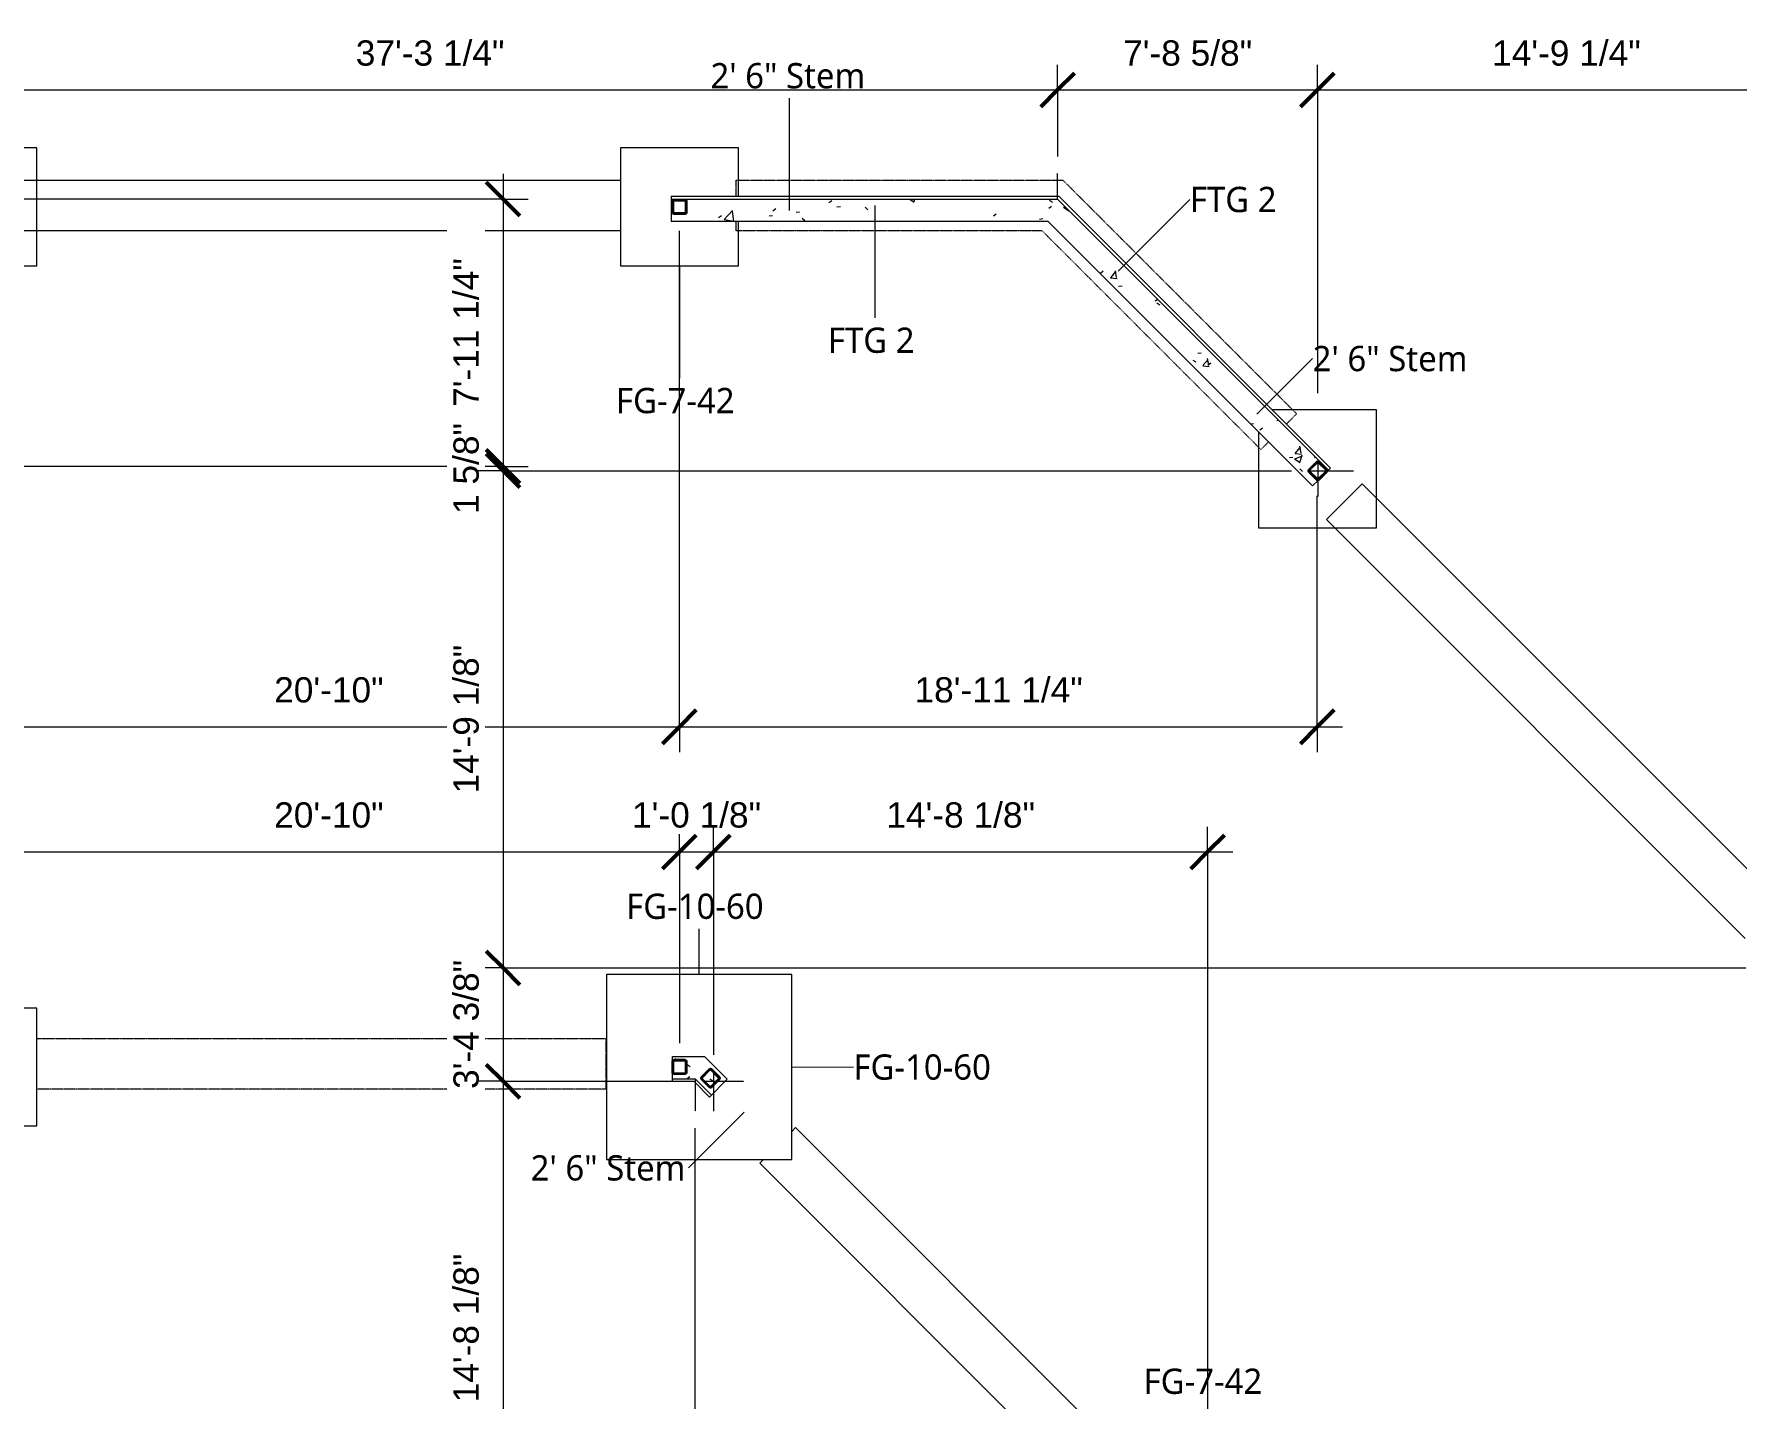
# Model space of a CAD drawing. Header units: inches. Extents: x -11546 to -8152, y -1759 to 1223.
# Drawn here: x -10606 to -9999, y -954 to -468 of the extents above; entities that cross this region are included whole.
import ezdxf

# ---------------------------------------------------------------- set-up
doc = ezdxf.new("R2010")
doc.units = ezdxf.units.IN
doc.header["$MEASUREMENT"] = 0
doc.linetypes.add('_Callout Lines', pattern=[0.3125, 0.1875, -0.0625, 0, -0.0625])
doc.linetypes.add('_Demolished', pattern=[0.1875, 0.125, -0.0625])
for name, color, linetype, lineweight in [('A-ANNO-DIMS', 211, 'Continuous', 9), ('A-ANNO-DIMS-96', 211, 'Continuous', 9), ('A-ANNO-IDEN', 131, 'Continuous', 9), ('A-DETL', 90, 'Continuous', 9), ('A-WALL', 113, 'Continuous', 13), ('S-COLS', 52, 'Continuous', 9), ('S-FNDN', 32, 'Continuous', 13)]:
    doc.layers.add(name, color=color, linetype=linetype, lineweight=lineweight)
doc.styles.add('Arial', font='arial.ttf', dxfattribs={"height": 9})
doc.styles.add('Trebuchet MS', font='trebuc.ttf', dxfattribs={"height": 9})
doc.dimstyles.new('Linear_-_3_32__Arial', dxfattribs={"dimscale": 12, "dimtxt": 9.182335, "dimasz": 1, "dimexe": 0.75, "dimexo": 0.5, "dimgap": 0.5, "dimtad": 1, "dimdec": 3, "dimrnd": 0.125, "dimzin": 3, "dimdsep": 46, "dimlunit": 4, "dimtxsty": 'Arial', "dimblk1": 'OBLIQUE', "dimblk2": 'OBLIQUE', "dimsah": 1, "dimcen": 0.09, "dimdle": 0.75, "dimazin": 0, "dimtfac": 1, "dimtdec": 4, "dimtix": 1, "dimtmove": 0, "dimatfit": 3, "dimfxl": 1, "dimtvp": 1, "dimtfill": 1, "dimfrac": 2, "dimtolj": 1, "dimtzin": 0, "dimarcsym": 2})
pattern_1 = [(50, (0, 0), (27.5427, -2.40992), [2.88, -31.68]), (355, (0, 0), (-5.327844, 28.884266), [2.304, -25.344]), (100.451, (2.295, -0.2), (22.215316, 26.47393), [2.448, -26.924]), (46.184, (0, 7.68), (40.98187, -6.35642), [4.32, -47.52]), (96.636, (3.415, 7.15), (35.89075, 37.40619), [3.671, -40.386]), (351.184, (0, 7.68), (35.89097, 37.40622), [3.456, -38.016]), (21, (3.84, 5.76), (22.921036, -15.46073), [2.88, -31.68]), (326, (3.84, 5.76), (9.34353, 27.84574), [2.304, -25.344]), (71.451, (5.75, 4.472), (32.26477, 12.38442), [2.448, -26.924]), (37.5, (0, 0), (0.466855, 12.782707), [1.267, -23.77, 1.267, -24.461, -25.44]), (37.5, (0, 0), (0.466855, 12.782707), [-50.765, 1.267, -24.173]), (7.5, (0, 0), (10.10159, 15.14509), [1.267, -13.402, 1.267, -23.194, -9.696]), (7.5, (0, 0), (10.10159, 15.14509), [-39.13, 1.267, -8.429]), (327.5, (-8.563, 0), (20.499161, -0.86578), [1.267, -8.333, 1.267, -28.685, -39.744]), (327.5, (-8.563, 0), (20.499161, -0.86578), [-39.552, 1.267, -38.477]), (317.5, (-12.403, 0), (22.39478, 3.844288), [1.267, -11.213, 1.267, -18.624, -28.224]), (317.5, (-12.403, 0), (22.39478, 3.844288), [-32.371, 1.267, -26.957])]

# ---------------------------------------------------------------- blocks, each defined once
blk = doc.blocks.new('HSS-Hollow Structural Section-Column - HSS5X5X1_4-V4-2 Main FND')
at = {"layer": 'S-COLS'}
h = blk.add_hatch(dxfattribs=at)
h.set_pattern_fill('FP_11', color=256, style=0, pattern_type=2)
h.set_pattern_definition([(45, (10375.705, 529.639), (-9.503515, 9.503515), []), (45, (10375.705, 544.039), (-9.503515, 9.503515), [])])
h.paths.add_polyline_path([(2.03, -2.5), (2.36, -2.36), (2.5, -2.03), (2.5, 2.03), (2.36, 2.36), (2.03, 2.5), (-2.03, 2.5), (-2.36, 2.36), (-2.5, 2.03), (-2.5, -2.03), (-2.36, -2.36), (-2.03, -2.5)])
h.paths.add_polyline_path([(-2.03, -2.27), (-2.2, -2.2), (-2.27, -2.03), (-2.27, 2.03), (-2.2, 2.2), (-2.03, 2.27), (2.03, 2.27), (2.2, 2.2), (2.27, 2.03), (2.27, -2.03), (2.2, -2.2), (2.03, -2.27)])
at = {"layer": 'S-COLS', "lineweight": 30}
for p, q in [((-2.5, 2.03), (-2.5, -2.03)), ((-2.27, -2.03), (-2.27, 2.03)), ((2.03, 2.5), (-2.03, 2.5)), ((-2.03, 2.27), (2.03, 2.27)), ((2.27, 2.03), (2.27, -2.03)), ((2.5, -2.03), (2.5, 2.03)), ((2.03, -2.27), (-2.03, -2.27)), ((-2.03, -2.5), (2.03, -2.5))]:
    blk.add_line(p, q, dxfattribs=at)
for centre, radius, start, end in [((-2.03, 2.03), 0.466, 90, 180), ((-2.03, 2.03), 0.233, 90, 180), ((2.03, 2.03), 0.466, 360, 90), ((2.03, 2.03), 0.233, 0, 90), ((-2.03, -2.03), 0.466, 180, 270), ((-2.03, -2.03), 0.233, 180, 270), ((2.03, -2.03), 0.233, 270, 360), ((2.03, -2.03), 0.466, 270, 360)]:
    blk.add_arc(centre, radius, start, end, dxfattribs=at)
blk = doc.blocks.new('HSS-Hollow Structural Section-Column - HSS5X5X1_4-V5-2 Main FND')
at = {"layer": 'S-COLS'}
h = blk.add_hatch(dxfattribs=at)
h.set_pattern_fill('FP_12', color=256, style=0, pattern_type=2)
h.set_pattern_definition([(45, (10375.705, 836.139), (-9.503515, 9.503515), []), (45, (10375.705, 850.539), (-9.503515, 9.503515), [])])
h.paths.add_polyline_path([(2.03, -2.5), (2.36, -2.36), (2.5, -2.03), (2.5, 2.03), (2.36, 2.36), (2.03, 2.5), (-2.03, 2.5), (-2.36, 2.36), (-2.5, 2.03), (-2.5, -2.03), (-2.36, -2.36), (-2.03, -2.5), (-0.62, -2.5)])
h.paths.add_polyline_path([(-2.03, -2.27), (-2.2, -2.2), (-2.27, -2.03), (-2.27, 2.03), (-2.2, 2.2), (-2.03, 2.27), (2.03, 2.27), (2.2, 2.2), (2.27, 2.03), (2.27, -2.03), (2.2, -2.2), (2.03, -2.27), (-0.62, -2.27)])
at = {"layer": 'S-COLS', "lineweight": 30}
for p, q in [((-2.5, 2.03), (-2.5, -2.03)), ((-2.27, -2.03), (-2.27, 2.03)), ((2.03, 2.5), (-2.03, 2.5)), ((-2.03, 2.27), (2.03, 2.27)), ((2.27, 2.03), (2.27, -2.03)), ((2.5, -2.03), (2.5, 2.03)), ((2.03, -2.27), (-2.03, -2.27)), ((-2.03, -2.5), (2.03, -2.5))]:
    blk.add_line(p, q, dxfattribs=at)
for centre, radius, start, end in [((-2.03, 2.03), 0.466, 90, 180), ((-2.03, 2.03), 0.233, 90, 180), ((2.03, 2.03), 0.466, 360, 90), ((2.03, 2.03), 0.233, 0, 90), ((-2.03, -2.03), 0.466, 180, 270), ((-2.03, -2.03), 0.233, 180, 270), ((2.03, -2.03), 0.233, 270, 360), ((2.03, -2.03), 0.466, 270, 360)]:
    blk.add_arc(centre, radius, start, end, dxfattribs=at)
blk = doc.blocks.new('HSS-Hollow Structural Section-Column - HSS5X5X1_4-V7-2 Main FND')
at = {"layer": 'S-COLS'}
h = blk.add_hatch(dxfattribs=at)
h.set_pattern_fill('FP_14', color=256, style=0, pattern_type=2)
h.set_pattern_definition([(180, (-7616.899, 6734.861), (-2e-15, -13.44), []), (180, (-7627.081, 6724.679), (-2e-15, -13.44), [])])
h.paths.add_polyline_path([(2.36, 2.36), (2.03, 2.5), (-2.03, 2.5), (-2.36, 2.36), (-2.5, 2.03), (-2.5, -2.03), (-2.36, -2.36), (-2.03, -2.5), (2.03, -2.5), (2.36, -2.36), (2.5, -2.03), (2.5, 2.03)])
h.paths.add_polyline_path([(2.2, 2.2), (2.27, 2.03), (2.27, -2.03), (2.2, -2.2), (2.03, -2.27), (-2.03, -2.27), (-2.2, -2.2), (-2.27, -2.03), (-2.27, 2.03), (-2.2, 2.2), (-2.03, 2.27), (2.03, 2.27)])
at = {"layer": 'S-COLS', "lineweight": 30}
for p, q in [((-2.5, 2.03), (-2.5, -2.03)), ((-2.27, -2.03), (-2.27, 2.03)), ((2.03, 2.5), (-2.03, 2.5)), ((-2.03, 2.27), (2.03, 2.27)), ((2.27, 2.03), (2.27, -2.03)), ((2.5, -2.03), (2.5, 2.03)), ((2.03, -2.27), (-2.03, -2.27)), ((-2.03, -2.5), (2.03, -2.5))]:
    blk.add_line(p, q, dxfattribs=at)
for centre, radius, start, end in [((-2.03, 2.03), 0.466, 90, 180), ((-2.03, 2.03), 0.233, 90, 180), ((2.03, 2.03), 0.466, 360, 90), ((2.03, 2.03), 0.233, 0, 90), ((-2.03, -2.03), 0.466, 180, 270), ((-2.03, -2.03), 0.233, 180, 270), ((2.03, -2.03), 0.233, 270, 360), ((2.03, -2.03), 0.466, 270, 360)]:
    blk.add_arc(centre, radius, start, end, dxfattribs=at)
blk = doc.blocks.new('HSS-Hollow Structural Section-Column - HSS5X5X1_4-7663540-2 Main FND')
at = {"layer": 'S-COLS'}
h = blk.add_hatch(dxfattribs=at)
h.set_pattern_fill('FP_16', color=256, style=0, pattern_type=2)
h.set_pattern_definition([(180, (-7922.992, 6734.861), (-2e-15, -13.44), []), (180, (-7933.175, 6724.679), (-2e-15, -13.44), [])])
h.paths.add_polyline_path([(2.36, 2.36), (2.03, 2.5), (-2.03, 2.5), (-2.36, 2.36), (-2.5, 2.03), (-2.5, -2.03), (-2.36, -2.36), (-2.03, -2.5), (2.03, -2.5), (2.36, -2.36), (2.5, -2.03), (2.5, 2.03)])
h.paths.add_polyline_path([(2.2, 2.2), (2.27, 2.03), (2.27, -2.03), (2.2, -2.2), (2.03, -2.27), (-2.03, -2.27), (-2.2, -2.2), (-2.27, -2.03), (-2.27, 2.03), (-2.2, 2.2), (-2.03, 2.27), (2.03, 2.27)])
at = {"layer": 'S-COLS', "lineweight": 30}
for p, q in [((-2.5, 2.03), (-2.5, -2.03)), ((-2.27, -2.03), (-2.27, 2.03)), ((2.03, 2.5), (-2.03, 2.5)), ((-2.03, 2.27), (2.03, 2.27)), ((2.27, 2.03), (2.27, -2.03)), ((2.5, -2.03), (2.5, 2.03)), ((2.03, -2.27), (-2.03, -2.27)), ((-2.03, -2.5), (2.03, -2.5))]:
    blk.add_line(p, q, dxfattribs=at)
for centre, radius, start, end in [((-2.03, 2.03), 0.466, 90, 180), ((-2.03, 2.03), 0.233, 90, 180), ((2.03, 2.03), 0.466, 360, 90), ((2.03, 2.03), 0.233, 0, 90), ((-2.03, -2.03), 0.466, 180, 270), ((-2.03, -2.03), 0.233, 180, 270), ((2.03, -2.03), 0.233, 270, 360), ((2.03, -2.03), 0.466, 270, 360)]:
    blk.add_arc(centre, radius, start, end, dxfattribs=at)
blk = doc.blocks.new('Spread FTG - 42-V13-2 Main FND')
at = {"layer": 'S-FNDN'}
for p, q in [((-21, 21), (-21, 4)), ((21, 21), (-21, 21)), ((21, -21), (21, 21)), ((-21, -5), (-21, -21)), ((-21, -21), (21, -21))]:
    blk.add_line(p, q, dxfattribs=at)
blk = doc.blocks.new('Spread FTG - 60-7568217-2 Main FND')
at = {"layer": 'S-FNDN'}
for p, q in [((-33, 33), (-33, -33)), ((33, 33), (-33, 33)), ((33, -33), (33, 33)), ((-33, -33), (33, -33))]:
    blk.add_line(p, q, dxfattribs=at)
blk = doc.blocks.new('Spread FTG - 42-V19-2 Main FND')
at = {"layer": 'S-FNDN'}
for p, q in [((-21, 21), (-21, 3.75)), ((21, 21), (-21, 21)), ((21, -21), (21, 21)), ((-21, -5.25), (-21, -21)), ((-21, -21), (21, -21))]:
    blk.add_line(p, q, dxfattribs=at)
blk = doc.blocks.new('Spread FTG - 42-V20-2 Main FND')
at = {"layer": 'S-FNDN'}
for p, q in [((-21, 21), (-21, -21)), ((21, 21), (-21, 21)), ((21, 3.75), (21, 21)), ((21, -21), (21, -5.25)), ((-21, -21), (21, -21))]:
    blk.add_line(p, q, dxfattribs=at)
blk = doc.blocks.new('Spread FTG - 42-V21-2 Main FND')
at = {"layer": 'S-FNDN'}
for p, q in [((21, 21), (-16.1, 21)), ((21, -21), (21, 21)), ((-21, 13.17), (-21, -21)), ((-21, -21), (21, -21))]:
    blk.add_line(p, q, dxfattribs=at)
blk = doc.blocks.new('DIMBLOCK3-2 Main FND')
at = {"layer": 'A-ANNO-DIMS-96'}
for p, q in [((-10688.27, -488), (-10688.27, -479)), ((-10240.97, -488), (-10240.97, -479)), ((-10688.27, -488), (-10240.97, -488)), ((-10688.27, -488), (-10688.27, -519.89)), ((-10240.97, -488), (-10240.97, -511.64))]:
    blk.add_line(p, q, dxfattribs=at)
at = {"layer": 'A-ANNO-DIMS-96', "lineweight": 50}
for p, q in [((-10688.27, -488), (-10682.27, -482)), ((-10240.97, -488), (-10234.97, -482)), ((-10688.27, -488), (-10694.27, -494)), ((-10240.97, -488), (-10246.97, -494))]:
    blk.add_line(p, q, dxfattribs=at)
at = {"layer": 'A-ANNO-DIMS-96', "color": 0, "insert": (-10491.04, -470.32), "char_height": 9, "width": 63.4005, "attachment_point": 1, "line_spacing_factor": 0.941778, "style": 'Arial', "bg_fill": 3, "box_fill_scale": 1.25, "bg_fill_color": 9, "bg_fill_true_color": 13158600, "bg_fill_transparency": 0}
blk.add_mtext('37\'-3 1/4"', dxfattribs=at)
blk = doc.blocks.new('_Oblique')
at = {"color": 0, "linetype": 'ByBlock', "lineweight": -2}
blk.add_line((-0.5, -0.5), (0.5, 0.5), dxfattribs=at)
blk = doc.blocks.new('DIMBLOCK4-2 Main FND')
at = {"layer": 'A-ANNO-DIMS-96'}
for p, q in [((-10240.97, -488), (-10240.97, -479)), ((-10148.37, -488), (-10148.37, -479)), ((-10240.97, -488), (-10148.37, -488)), ((-10240.97, -488), (-10240.97, -511.64)), ((-10148.37, -488), (-10148.37, -595.98))]:
    blk.add_line(p, q, dxfattribs=at)
at = {"layer": 'A-ANNO-DIMS-96', "lineweight": 50}
for p, q in [((-10240.97, -488), (-10234.97, -482)), ((-10148.37, -488), (-10142.37, -482)), ((-10240.97, -488), (-10246.97, -494)), ((-10148.37, -488), (-10154.37, -494))]:
    blk.add_line(p, q, dxfattribs=at)
at = {"layer": 'A-ANNO-DIMS-96', "color": 0, "insert": (-10217.62, -470.32), "char_height": 9, "width": 55.094, "attachment_point": 1, "line_spacing_factor": 0.941778, "style": 'Arial', "bg_fill": 3, "box_fill_scale": 1.25, "bg_fill_color": 9, "bg_fill_true_color": 13158600, "bg_fill_transparency": 0}
blk.add_mtext('7\'-8 5/8"', dxfattribs=at)
blk = doc.blocks.new('DIMBLOCK5-2 Main FND')
at = {"layer": 'A-ANNO-DIMS-96'}
for p, q in [((-10148.37, -488), (-10148.37, -479)), ((-9971.1, -488), (-9971.1, -479)), ((-10148.37, -488), (-9971.1, -488)), ((-10148.37, -488), (-10148.37, -595.98)), ((-9971.1, -488), (-9971.1, -786.22))]:
    blk.add_line(p, q, dxfattribs=at)
at = {"layer": 'A-ANNO-DIMS-96', "lineweight": 50}
for p, q in [((-10148.37, -488), (-10142.37, -482)), ((-9971.1, -488), (-9965.1, -482)), ((-10148.37, -488), (-10154.37, -494)), ((-9971.1, -488), (-9977.1, -494))]:
    blk.add_line(p, q, dxfattribs=at)
at = {"layer": 'A-ANNO-DIMS-96', "color": 0, "insert": (-10086.15, -470.32), "char_height": 9, "width": 63.4005, "attachment_point": 1, "line_spacing_factor": 0.941778, "style": 'Arial', "bg_fill": 3, "box_fill_scale": 1.25, "bg_fill_color": 9, "bg_fill_true_color": 13158600, "bg_fill_transparency": 0}
blk.add_mtext('14\'-9 1/4"', dxfattribs=at)
blk = doc.blocks.new('DIMBLOCK15-2 Main FND')
at = {"layer": 'A-ANNO-DIMS-96'}
for p, q in [((-10370.1, -1555.97), (-10370.1, -857.93)), ((-10682.77, -1555.97), (-10682.77, -927.89)), ((-10682.77, -1555.97), (-10370.1, -1555.97)), ((-10682.77, -1555.97), (-10682.77, -1564.97)), ((-10370.1, -1555.97), (-10370.1, -1564.97))]:
    blk.add_line(p, q, dxfattribs=at)
at = {"layer": 'A-ANNO-DIMS-96', "lineweight": 50}
for p, q in [((-10682.77, -1555.97), (-10676.77, -1549.97)), ((-10370.1, -1555.97), (-10364.1, -1549.97)), ((-10682.77, -1555.97), (-10688.77, -1561.97)), ((-10370.1, -1555.97), (-10376.1, -1561.97))]:
    blk.add_line(p, q, dxfattribs=at)
at = {"layer": 'A-ANNO-DIMS-96', "color": 0, "insert": (-10552.85, -1538.28), "char_height": 9, "width": 63.4005, "attachment_point": 1, "line_spacing_factor": 0.941778, "style": 'Arial', "bg_fill": 3, "box_fill_scale": 1.25, "bg_fill_color": 9, "bg_fill_true_color": 13158600, "bg_fill_transparency": 0}
blk.add_mtext('26\'-0 5/8"', dxfattribs=at)
blk = doc.blocks.new('DIMBLOCK16-2 Main FND')
at = {"layer": 'A-ANNO-DIMS-96'}
for p, q in [((-10370.1, -1555.97), (-10370.1, -857.93)), ((-10279.36, -1555.97), (-10279.36, -1253.38)), ((-10370.1, -1555.97), (-10279.36, -1555.97)), ((-10370.1, -1555.97), (-10370.1, -1564.97)), ((-10279.36, -1555.97), (-10279.36, -1564.97))]:
    blk.add_line(p, q, dxfattribs=at)
at = {"layer": 'A-ANNO-DIMS-96', "lineweight": 50}
for p, q in [((-10370.1, -1555.97), (-10364.1, -1549.97)), ((-10279.36, -1555.97), (-10273.36, -1549.97)), ((-10370.1, -1555.97), (-10376.1, -1561.97)), ((-10279.36, -1555.97), (-10285.36, -1561.97))]:
    blk.add_line(p, q, dxfattribs=at)
at = {"layer": 'A-ANNO-DIMS-96', "color": 0, "insert": (-10347.69, -1538.28), "char_height": 9, "width": 55.094, "attachment_point": 1, "line_spacing_factor": 0.941778, "style": 'Arial', "bg_fill": 3, "box_fill_scale": 1.25, "bg_fill_color": 9, "bg_fill_true_color": 13158600, "bg_fill_transparency": 0}
blk.add_mtext('7\'-6 3/4"', dxfattribs=at)
blk = doc.blocks.new('DIMBLOCK28-2 Main FND')
at = {"layer": 'A-ANNO-DIMS-96'}
for p, q in [((-10625.7, -759.52), (-10625.7, -750.52)), ((-10375.7, -759.52), (-10375.7, -750.52)), ((-10625.7, -759.52), (-10375.7, -759.52)), ((-10625.7, -759.52), (-10625.7, -827.64)), ((-10375.7, -759.52), (-10375.7, -827.64))]:
    blk.add_line(p, q, dxfattribs=at)
at = {"layer": 'A-ANNO-DIMS-96', "lineweight": 50}
for p, q in [((-10625.7, -759.52), (-10619.7, -753.52)), ((-10375.7, -759.52), (-10369.7, -753.52)), ((-10625.7, -759.52), (-10631.7, -765.52)), ((-10375.7, -759.52), (-10381.7, -765.52))]:
    blk.add_line(p, q, dxfattribs=at)
at = {"layer": 'A-ANNO-DIMS-96', "color": 0, "insert": (-10520.13, -741.83), "char_height": 9, "width": 46.618, "attachment_point": 1, "line_spacing_factor": 0.941778, "style": 'Arial', "bg_fill": 3, "box_fill_scale": 1.25, "bg_fill_color": 9, "bg_fill_true_color": 13158600, "bg_fill_transparency": 0}
blk.add_mtext('20\'-10"', dxfattribs=at)
blk = doc.blocks.new('DIMBLOCK29-2 Main FND')
at = {"layer": 'A-ANNO-DIMS-96'}
for p, q in [((-10375.7, -759.52), (-10375.7, -750.52)), ((-10363.61, -759.52), (-10363.61, -750.52)), ((-10375.7, -759.52), (-10363.61, -759.52)), ((-10375.7, -759.52), (-10375.7, -827.64)), ((-10363.61, -759.52), (-10363.61, -831.8))]:
    blk.add_line(p, q, dxfattribs=at)
at = {"layer": 'A-ANNO-DIMS-96', "lineweight": 50}
for p, q in [((-10375.7, -759.52), (-10369.7, -753.52)), ((-10363.61, -759.52), (-10357.61, -753.52)), ((-10375.7, -759.52), (-10381.7, -765.52)), ((-10363.61, -759.52), (-10369.61, -765.52))]:
    blk.add_line(p, q, dxfattribs=at)
at = {"layer": 'A-ANNO-DIMS-96', "color": 0, "insert": (-10392.61, -741.83), "char_height": 9, "width": 55.094, "attachment_point": 1, "line_spacing_factor": 0.941778, "style": 'Arial', "bg_fill": 3, "box_fill_scale": 1.25, "bg_fill_color": 9, "bg_fill_true_color": 13158600, "bg_fill_transparency": 0}
blk.add_mtext('1\'-0 1/8"', dxfattribs=at)
blk = doc.blocks.new('DIMBLOCK30-2 Main FND')
at = {"layer": 'A-ANNO-DIMS-96'}
for p, q in [((-10363.61, -759.52), (-10363.61, -750.52)), ((-10187.54, -759.52), (-10187.54, -750.52)), ((-10363.61, -759.52), (-10178.54, -759.52)), ((-10363.61, -759.52), (-10363.61, -831.8)), ((-10187.54, -759.52), (-10187.54, -1007.87))]:
    blk.add_line(p, q, dxfattribs=at)
at = {"layer": 'A-ANNO-DIMS-96', "lineweight": 50}
for p, q in [((-10363.61, -759.52), (-10357.61, -753.52)), ((-10187.54, -759.52), (-10181.54, -753.52)), ((-10363.61, -759.52), (-10369.61, -765.52)), ((-10187.54, -759.52), (-10193.54, -765.52))]:
    blk.add_line(p, q, dxfattribs=at)
at = {"layer": 'A-ANNO-DIMS-96', "color": 0, "insert": (-10301.99, -741.83), "char_height": 9, "width": 63.4005, "attachment_point": 1, "line_spacing_factor": 0.941778, "style": 'Arial', "bg_fill": 3, "box_fill_scale": 1.25, "bg_fill_color": 9, "bg_fill_true_color": 13158600, "bg_fill_transparency": 0}
blk.add_mtext('14\'-8 1/8"', dxfattribs=at)
blk = doc.blocks.new('DIMBLOCK32-2 Main FND')
at = {"layer": 'A-ANNO-DIMS-96'}
for p, q in [((-10625.7, -714.93), (-10625.7, -538.14)), ((-10375.7, -714.93), (-10375.7, -538.14)), ((-10625.7, -714.93), (-10375.7, -714.93)), ((-10625.7, -714.93), (-10625.7, -723.93)), ((-10375.7, -714.93), (-10375.7, -723.93))]:
    blk.add_line(p, q, dxfattribs=at)
at = {"layer": 'A-ANNO-DIMS-96', "lineweight": 50}
for p, q in [((-10625.7, -714.93), (-10619.7, -708.93)), ((-10375.7, -714.93), (-10369.7, -708.93)), ((-10625.7, -714.93), (-10631.7, -720.93)), ((-10375.7, -714.93), (-10381.7, -720.93))]:
    blk.add_line(p, q, dxfattribs=at)
at = {"layer": 'A-ANNO-DIMS-96', "color": 0, "insert": (-10520.13, -697.25), "char_height": 9, "width": 46.618, "attachment_point": 1, "line_spacing_factor": 0.941778, "style": 'Arial', "bg_fill": 3, "box_fill_scale": 1.25, "bg_fill_color": 9, "bg_fill_true_color": 13158600, "bg_fill_transparency": 0}
blk.add_mtext('20\'-10"', dxfattribs=at)
blk = doc.blocks.new('DIMBLOCK33-2 Main FND')
at = {"layer": 'A-ANNO-DIMS-96'}
for p, q in [((-10375.7, -714.93), (-10375.7, -538.14)), ((-10148.46, -714.93), (-10148.46, -632.57)), ((-10375.7, -714.93), (-10139.46, -714.93)), ((-10375.7, -714.93), (-10375.7, -723.93)), ((-10148.46, -714.93), (-10148.46, -723.93))]:
    blk.add_line(p, q, dxfattribs=at)
at = {"layer": 'A-ANNO-DIMS-96', "lineweight": 50}
for p, q in [((-10375.7, -714.93), (-10369.7, -708.93)), ((-10148.46, -714.93), (-10142.46, -708.93)), ((-10375.7, -714.93), (-10381.7, -720.93)), ((-10148.46, -714.93), (-10154.46, -720.93))]:
    blk.add_line(p, q, dxfattribs=at)
at = {"layer": 'A-ANNO-DIMS-96', "color": 0, "insert": (-10291.96, -697.25), "char_height": 9, "width": 71.707, "attachment_point": 1, "line_spacing_factor": 0.941778, "style": 'Arial', "bg_fill": 3, "box_fill_scale": 1.25, "bg_fill_color": 9, "bg_fill_true_color": 13158600, "bg_fill_transparency": 0}
blk.add_mtext('18\'-11 1/4"', dxfattribs=at)
blk = doc.blocks.new('DIMBLOCK34-2 Main FND')
at = {"layer": 'A-ANNO-DIMS-96', "lineweight": 50}
for p, q in [((-10438.56, -526.89), (-10444.56, -520.89)), ((-10438.56, -526.89), (-10432.56, -532.89)), ((-10438.56, -622.11), (-10444.56, -616.11)), ((-10438.56, -622.11), (-10432.56, -628.11))]:
    blk.add_line(p, q, dxfattribs=at)
at = {"layer": 'A-ANNO-DIMS-96'}
for p, q in [((-10438.56, -517.89), (-10438.56, -622.11)), ((-10438.56, -526.89), (-10616.52, -526.89)), ((-10438.56, -526.89), (-10429.56, -526.89)), ((-10438.56, -622.11), (-10682.27, -622.11)), ((-10438.56, -622.11), (-10429.56, -622.11))]:
    blk.add_line(p, q, dxfattribs=at)
at = {"layer": 'A-ANNO-DIMS-96', "color": 0, "insert": (-10456.24, -600.92), "char_height": 9, "width": 63.4005, "attachment_point": 1, "rotation": 90, "line_spacing_factor": 0.941778, "style": 'Arial', "bg_fill": 3, "box_fill_scale": 1.25, "bg_fill_color": 9, "bg_fill_true_color": 13158600, "bg_fill_transparency": 0}
blk.add_mtext('7\'-11 1/4"', dxfattribs=at)
blk = doc.blocks.new('DIMBLOCK35-2 Main FND')
at = {"layer": 'A-ANNO-DIMS-96', "lineweight": 50}
for p, q in [((-10438.56, -622.11), (-10444.56, -616.11)), ((-10438.56, -623.7), (-10444.56, -617.7)), ((-10438.56, -622.11), (-10432.56, -628.11)), ((-10438.56, -623.7), (-10432.56, -629.7))]:
    blk.add_line(p, q, dxfattribs=at)
at = {"layer": 'A-ANNO-DIMS-96'}
for p, q in [((-10438.56, -622.11), (-10682.27, -622.11)), ((-10438.56, -623.7), (-10447.56, -623.7)), ((-10438.56, -622.11), (-10438.56, -623.7)), ((-10438.56, -622.11), (-10429.56, -622.11)), ((-10438.56, -623.7), (-10157.62, -623.7))]:
    blk.add_line(p, q, dxfattribs=at)
at = {"layer": 'A-ANNO-DIMS-96', "color": 0, "insert": (-10456.24, -639.08), "char_height": 9, "width": 38.8201, "attachment_point": 1, "rotation": 90, "line_spacing_factor": 0.941778, "style": 'Arial', "bg_fill": 3, "box_fill_scale": 1.25, "bg_fill_color": 9, "bg_fill_true_color": 13158600, "bg_fill_transparency": 0}
blk.add_mtext('1 5/8"', dxfattribs=at)
blk = doc.blocks.new('DIMBLOCK36-2 Main FND')
at = {"layer": 'A-ANNO-DIMS-96', "lineweight": 50}
for p, q in [((-10438.56, -623.7), (-10444.56, -617.7)), ((-10438.56, -623.7), (-10432.56, -629.7)), ((-10438.56, -800.83), (-10444.56, -794.83)), ((-10438.56, -800.83), (-10432.56, -806.83))]:
    blk.add_line(p, q, dxfattribs=at)
at = {"layer": 'A-ANNO-DIMS-96'}
for p, q in [((-10438.56, -623.7), (-10447.56, -623.7)), ((-10438.56, -623.7), (-10438.56, -800.83)), ((-10438.56, -623.7), (-10157.62, -623.7)), ((-10438.56, -800.83), (-10447.56, -800.83)), ((-10438.56, -800.83), (-9995.7, -800.83))]:
    blk.add_line(p, q, dxfattribs=at)
at = {"layer": 'A-ANNO-DIMS-96', "color": 0, "insert": (-10456.24, -738.68), "char_height": 9, "width": 63.4005, "attachment_point": 1, "rotation": 90, "line_spacing_factor": 0.941778, "style": 'Arial', "bg_fill": 3, "box_fill_scale": 1.25, "bg_fill_color": 9, "bg_fill_true_color": 13158600, "bg_fill_transparency": 0}
blk.add_mtext('14\'-9 1/8"', dxfattribs=at)
blk = doc.blocks.new('DIMBLOCK37-2 Main FND')
at = {"layer": 'A-ANNO-DIMS-96', "lineweight": 50}
for p, q in [((-10438.56, -800.83), (-10444.56, -794.83)), ((-10438.56, -800.83), (-10432.56, -806.83)), ((-10438.56, -841.2), (-10444.56, -835.2)), ((-10438.56, -841.2), (-10432.56, -847.2))]:
    blk.add_line(p, q, dxfattribs=at)
at = {"layer": 'A-ANNO-DIMS-96'}
for p, q in [((-10438.56, -800.83), (-10447.56, -800.83)), ((-10438.56, -800.83), (-10438.56, -841.2)), ((-10438.56, -800.83), (-9995.7, -800.83)), ((-10438.56, -841.2), (-10447.56, -841.2)), ((-10438.56, -841.2), (-10373, -841.2))]:
    blk.add_line(p, q, dxfattribs=at)
at = {"layer": 'A-ANNO-DIMS-96', "color": 0, "insert": (-10456.24, -843.97), "char_height": 9, "width": 55.094, "attachment_point": 1, "rotation": 90, "line_spacing_factor": 0.941778, "style": 'Arial', "bg_fill": 3, "box_fill_scale": 1.25, "bg_fill_color": 9, "bg_fill_true_color": 13158600, "bg_fill_transparency": 0}
blk.add_mtext('3\'-4 3/8"', dxfattribs=at)
blk = doc.blocks.new('DIMBLOCK38-2 Main FND')
at = {"layer": 'A-ANNO-DIMS-96', "lineweight": 50}
for p, q in [((-10438.56, -841.2), (-10444.56, -835.2)), ((-10438.56, -841.2), (-10432.56, -847.2)), ((-10438.56, -1017.27), (-10444.56, -1011.27)), ((-10438.56, -1017.27), (-10432.56, -1023.27))]:
    blk.add_line(p, q, dxfattribs=at)
at = {"layer": 'A-ANNO-DIMS-96'}
for p, q in [((-10438.56, -841.2), (-10447.56, -841.2)), ((-10438.56, -841.2), (-10438.56, -1017.27)), ((-10438.56, -841.2), (-10373, -841.2)), ((-10438.56, -1017.27), (-10447.56, -1017.27)), ((-10438.56, -1017.27), (-10206.14, -1017.27))]:
    blk.add_line(p, q, dxfattribs=at)
at = {"layer": 'A-ANNO-DIMS-96', "color": 0, "insert": (-10456.24, -955.65), "char_height": 9, "width": 63.4005, "attachment_point": 1, "rotation": 90, "line_spacing_factor": 0.941778, "style": 'Arial', "bg_fill": 3, "box_fill_scale": 1.25, "bg_fill_color": 9, "bg_fill_true_color": 13158600, "bg_fill_transparency": 0}
blk.add_mtext('14\'-8 1/8"', dxfattribs=at)

msp = doc.modelspace()

# ---------------------------------------------------------------- hatches: boundary and pattern name
at = {"layer": 'A-WALL'}
h = msp.add_hatch(dxfattribs=at)
h.set_pattern_fill('FP_8', color=256, style=0, pattern_type=2)
h.set_pattern_definition(pattern_1)
h.paths.add_polyline_path([(-10264.2571, -534.8892), (-10232.9667, -534.8892), (-10240.9667, -526.8892), (-10378.7047, -526.8892), (-10378.7047, -534.8892), (-10373.2047, -534.8892)])
h.paths.add_polyline_path([(-10377.7387, -532.1392), (-10378.0682, -532.0027), (-10378.2047, -531.6732), (-10378.2047, -527.6052), (-10378.0682, -527.2757), (-10377.7387, -527.1392), (-10373.6707, -527.1392), (-10373.3412, -527.2757), (-10373.2047, -527.6052), (-10373.2047, -531.6732), (-10373.3412, -532.0027), (-10373.6707, -532.1392)])
h.paths.add_polyline_path([(-10377.7387, -531.9062), (-10373.6707, -531.9062), (-10373.5059, -531.838), (-10373.4377, -531.6732), (-10373.4377, -527.6052), (-10373.5059, -527.4405), (-10373.6707, -527.3722), (-10377.7387, -527.3722), (-10377.9034, -527.4405), (-10377.9717, -527.6052), (-10377.9717, -531.6732), (-10377.9034, -531.838)])
h = msp.add_hatch(dxfattribs=at)
h.set_pattern_fill('FP_8', color=256, style=0, pattern_type=2)
h.set_pattern_definition(pattern_1)
h.paths.add_polyline_path([(-10150.0829, -629.0868), (-10147.8972, -626.9011), (-10148.2267, -627.0376), (-10148.5562, -626.9011), (-10151.4328, -624.0246), (-10151.5692, -623.6951), (-10151.4328, -623.3656), (-10148.5562, -620.4891), (-10148.2267, -620.3526), (-10147.8972, -620.4891), (-10145.0207, -623.3656), (-10144.8842, -623.6951), (-10145.0207, -624.0246), (-10144.426, -623.4299), (-10232.9667, -534.8892), (-10244.2805, -534.8892), (-10151.4328, -627.7369)])
h.paths.add_polyline_path([(-10148.2267, -626.8046), (-10148.062, -626.7364), (-10145.1855, -623.8599), (-10145.1172, -623.6951), (-10145.1855, -623.5303), (-10148.062, -620.6538), (-10148.2267, -620.5856), (-10148.3915, -620.6538), (-10151.268, -623.5303), (-10151.3362, -623.6951), (-10151.268, -623.8599), (-10148.3915, -626.7364)])
h = msp.add_hatch(dxfattribs=at)
h.set_pattern_fill('FP_8', color=256, style=0, pattern_type=2)
h.set_pattern_definition(pattern_1)
h.paths.add_polyline_path([(-10373.4377, -840.358), (-10367.918, -840.358), (-10368.01, -840.1359), (-10367.8735, -839.8064), (-10364.997, -836.9298), (-10364.6675, -836.7934), (-10364.338, -836.9298), (-10361.4615, -839.8064), (-10361.325, -840.1359), (-10361.417, -840.358), (-10358.7885, -840.358), (-10366.7885, -832.358), (-10378.2047, -832.358), (-10378.2047, -834.1052), (-10378.0682, -833.7757), (-10377.7387, -833.6392), (-10373.6707, -833.6392), (-10373.3412, -833.7757), (-10373.2047, -834.1052), (-10373.2047, -838.1732), (-10373.3412, -838.5027), (-10373.6707, -838.6392), (-10377.7387, -838.6392), (-10378.0682, -838.5027), (-10378.2047, -838.1732), (-10378.2047, -840.358), (-10373.5059, -840.358)])
h.paths.add_polyline_path([(-10361.6836, -840.358), (-10361.6262, -840.3006), (-10361.558, -840.1359), (-10361.6262, -839.9711), (-10364.5027, -837.0946), (-10364.6675, -837.0264), (-10364.8323, -837.0946), (-10367.7088, -839.9711), (-10367.777, -840.1359), (-10367.6514, -840.358), (-10364.5027, -840.358)])
h.paths.add_polyline_path([(-10376.3265, -838.4062), (-10373.6707, -838.4062), (-10373.5059, -838.338), (-10373.4377, -838.1732), (-10373.4377, -834.1052), (-10373.5059, -833.9405), (-10373.6707, -833.8722), (-10377.7387, -833.8722), (-10377.9034, -833.9405), (-10377.9717, -834.1052), (-10377.9717, -838.1732), (-10377.9034, -838.338), (-10377.7387, -838.4062)])
h = msp.add_hatch(dxfattribs=at)
h.set_pattern_fill('FP_8', color=256, style=0, pattern_type=2)
h.set_pattern_definition(pattern_1)
h.paths.add_polyline_path([(-10364.3139, -846.1463), (-10358.6811, -840.4654), (-10358.7885, -840.358), (-10361.417, -840.358), (-10361.4615, -840.4654), (-10364.338, -843.3419), (-10364.6675, -843.4784), (-10364.997, -843.3419), (-10367.8735, -840.4654), (-10367.918, -840.358), (-10370.1022, -840.358), (-10364.338, -846.1222)])
h.paths.add_polyline_path([(-10364.6675, -843.2454), (-10364.5027, -843.1771), (-10361.6836, -840.358), (-10367.6514, -840.358), (-10364.8323, -843.1771)])

# ---------------------------------------------------------------- linework, layer by layer
at = {"layer": 'A-DETL', "linetype": '_Demolished', "lineweight": 13}
for p, q in [((-10240.9667, -526.8892), (-10240.9667, -517.6392)), ((-10151.6192, -623.6951), (-10135.3692, -623.6951)), ((-10148.2267, -620.3027), (-10148.2267, -632.8027)), ((-10370.1022, -840.358), (-10370.1022, -851.9346)), ((-10366.9993, -841.1965), (-10352.7493, -841.1965)), ((-10363.6068, -837.8041), (-10363.6068, -851.9346))]:
    msp.add_line(p, q, dxfattribs=at)
at = {"layer": 'A-WALL'}
for p, q in [((-10694.9821, -520.1419), (-10396.7047, -520.1419)), ((-10396.7047, -520.1419), (-10396.7047, -538.1419)), ((-10378.7047, -525.8892), (-10378.7047, -534.8892)), ((-10378.7047, -525.8892), (-10240.5525, -525.8892)), ((-10378.7047, -526.8892), (-10240.9667, -526.8892)), ((-10240.9667, -526.8892), (-10144.426, -623.4299)), ((-10240.5525, -525.8892), (-10143.7189, -622.7228)), ((-10396.7047, -538.1419), (-10676.9821, -538.1419)), ((-10244.2805, -534.8892), (-10378.7047, -534.8892)), ((-10150.0829, -629.0868), (-10244.2805, -534.8892)), ((-10143.7189, -622.7228), (-10145.0207, -624.0246)), ((-10147.8972, -626.9011), (-10150.0829, -629.0868)), ((-10132.4052, -628.3797), (-10145.1331, -641.1076)), ((-10132.4052, -628.3797), (-9977.4588, -783.3261)), ((-9995.9186, -790.3222), (-10145.1331, -641.1076)), ((-10378.2047, -832.358), (-10366.7885, -832.358)), ((-10378.2047, -834.1052), (-10378.2047, -832.358)), ((-10358.6571, -840.4894), (-10366.7885, -832.358)), ((-10378.2047, -841.358), (-10378.2047, -838.1732)), ((-10378.2047, -840.358), (-10370.1022, -840.358)), ((-10370.5165, -841.358), (-10378.2047, -841.358)), ((-10365.0211, -846.8534), (-10370.5165, -841.358)), ((-10370.1022, -840.358), (-10364.3139, -846.1463)), ((-10358.6571, -840.4894), (-10365.0211, -846.8534)), ((-10334.3494, -857.7261), (-10335.7047, -859.0814)), ((-10334.3494, -857.7261), (-10195.97, -996.1055)), ((-10345.7625, -869.1392), (-10347.0773, -870.454)), ((-10208.6979, -1008.8334), (-10347.0773, -870.454))]:
    msp.add_line(p, q, dxfattribs=at)
at = {"layer": 'A-WALL', "linetype": '_Callout Lines'}
for p, q in [((-10355.4788, -520.1419), (-10239.0555, -520.1419)), ((-10355.4788, -525.8892), (-10355.4788, -520.1419)), ((-10239.0555, -520.1419), (-10155.8093, -603.3882)), ((-10355.4788, -538.1419), (-10355.4788, -534.8892)), ((-10246.5114, -538.1419), (-10355.4788, -538.1419)), ((-10168.5372, -616.1161), (-10246.5114, -538.1419)), ((-10159.4315, -607.0103), (-10155.8093, -603.3882)), ((-10168.5372, -616.1161), (-10165.7954, -613.3743)), ((-10604.7047, -825.9857), (-10401.8008, -825.9857)), ((-10604.7047, -843.9857), (-10604.7047, -825.9857)), ((-10401.8008, -843.9857), (-10401.8008, -825.9857)), ((-10401.8008, -843.9857), (-10604.7047, -843.9857))]:
    msp.add_line(p, q, dxfattribs=at)

# ---------------------------------------------------------------- block references
at = {"layer": 'S-COLS', "lineweight": 30}
for name, p in [('HSS-Hollow Structural Section-Column - HSS5X5X1_4-V4-2 Main FND', (-10375.7047, -529.6392)), ('HSS-Hollow Structural Section-Column - HSS5X5X1_4-V5-2 Main FND', (-10375.7047, -836.1392))]:
    msp.add_blockref(name, p, dxfattribs=at)
at = {"layer": 'S-COLS', "lineweight": 30, "rotation": 224.9999999999998}
for name, p in [('HSS-Hollow Structural Section-Column - HSS5X5X1_4-V7-2 Main FND', (-10148.2267, -623.6951)), ('HSS-Hollow Structural Section-Column - HSS5X5X1_4-7663540-2 Main FND', (-10364.6675, -840.1359))]:
    msp.add_blockref(name, p, dxfattribs=at)
at = {"layer": 'S-FNDN'}
for name, p in [('Spread FTG - 42-V19-2 Main FND', (-10625.7047, -529.6392)), ('Spread FTG - 42-V20-2 Main FND', (-10375.7047, -529.6392)), ('Spread FTG - 42-V21-2 Main FND', (-10148.3666, -622.9773)), ('Spread FTG - 60-7568217-2 Main FND', (-10368.7047, -836.1392)), ('Spread FTG - 42-V13-2 Main FND', (-10625.7047, -836.1392))]:
    msp.add_blockref(name, p, dxfattribs=at)

# ---------------------------------------------------------------- next in the draw order: dimensions: what is measured, and where the dimension line sits
at = {"layer": 'A-ANNO-DIMS'}
for base, p1, p2, override, picture, middle in [((-10240.9667, -487.9992), (-10688.2696, -525.8892), (-10240.9667, -517.6392), {"dimpost": '<>', "dimfxl": 447.378925}, 'DIMBLOCK3-2 Main FND', (-10464.6182, -477.3427)), ((-10375.7047, -714.9336), (-10625.7047, -532.1392), (-10375.7047, -532.1392), {"dimpost": '<>', "dimfxl": 250}, 'DIMBLOCK32-2 Main FND', (-10500.7047, -704.3385)), ((-10375.7047, -759.5185), (-10625.7047, -833.6392), (-10375.7047, -833.6392), {"dimpost": '<>', "dimfxl": 250}, 'DIMBLOCK28-2 Main FND', (-10500.7047, -748.9233)), ((-10370.1022, -1555.9658), (-10682.7696, -921.8892), (-10370.1022, -851.9346), {"dimpost": '<>', "dimfxl": 320.397453}, 'DIMBLOCK15-2 Main FND', (-10526.4359, -1545.3123))]:
    dim = msp.add_linear_dim(base=base, p1=p1, p2=p2, dimstyle='Linear_-_3_32__Arial', override=override, dxfattribs=at)
    dim.commit()
    dim.dimension.update_dxf_attribs({"geometry": picture, "text_midpoint": middle})

# ---------------------------------------------------------------- next in the draw order: texts
at = {"layer": 'A-ANNO-IDEN', "insert": (-10364.6638, -478.408), "char_height": 9, "width": 67.872, "attachment_point": 1, "style": 'Trebuchet MS'}
msp.add_mtext('2\' 6" Stem', dxfattribs=at)

# ---------------------------------------------------------------- next in the draw order: dimensions: what is measured, and where the dimension line sits
at = {"layer": 'A-ANNO-DIMS'}
for base, p1, p2, override, picture, middle in [((-10148.3666, -487.9992), (-10240.9667, -517.6392), (-10148.3666, -601.9773), {"dimpost": '<>', "dimfxl": 125.250566}, 'DIMBLOCK4-2 Main FND', (-10194.6667, -477.3458)), ((-10363.6068, -759.5185), (-10375.7047, -833.6392), (-10363.6068, -837.8041), {"dimpost": '<>', "dimfxl": 12.794678}, 'DIMBLOCK29-2 Main FND', (-10369.6558, -748.865)), ((-10279.36067, -1555.96582), (-10370.10224, -851.93457), (-10279.36067, -1247.378), {"dimpost": '<>', "dimfxl": 405.72101}, 'DIMBLOCK16-2 Main FND', (-10324.73146, -1545.30927))]:
    dim = msp.add_linear_dim(base=base, p1=p1, p2=p2, dimstyle='Linear_-_3_32__Arial', override=override, dxfattribs=at)
    dim.commit()
    dim.dimension.update_dxf_attribs({"geometry": picture, "text_midpoint": middle})
dim = msp.add_linear_dim(base=(-10438.55609, -622.11069), p1=(-10622.51668, -526.88923), p2=(-10688.26959, -622.11069), angle=90, dimstyle='Linear_-_3_32__Arial', override={"dimpost": '<>', "dimfxl": 115.717638}, dxfattribs=at)
dim.commit()
dim.dimension.update_dxf_attribs({"geometry": 'DIMBLOCK34-2 Main FND', "text_midpoint": (-10449.20957, -574.49996)})

# ---------------------------------------------------------------- next in the draw order: dimensions: what is measured, and where the dimension line sits
for base, p1, p2, override, picture, middle in [((-9971.0965, -487.9992), (-10148.3666, -601.9773), (-9971.0965, -792.2178), {"dimpost": '<>', "dimfxl": 260.030985}, 'DIMBLOCK5-2 Main FND', (-10059.7315, -477.3458)), ((-10187.53725, -759.51848), (-10363.60684, -837.80411), (-10187.53725, -1013.8737), {"dimpost": '<>', "dimfxl": 249}, 'DIMBLOCK30-2 Main FND', (-10275.57205, -748.865))]:
    dim = msp.add_linear_dim(base=base, p1=p1, p2=p2, dimstyle='Linear_-_3_32__Arial', override=override, dxfattribs=at)
    dim.commit()
    dim.dimension.update_dxf_attribs({"geometry": picture, "text_midpoint": middle})

# ---------------------------------------------------------------- next in the draw order: dimensions: what is measured, and where the dimension line sits
dim = msp.add_linear_dim(base=(-10148.4597, -714.9336), p1=(-10375.7047, -532.1392), p2=(-10148.4597, -626.5716), dimstyle='Linear_-_3_32__Arial', override={"dimpost": '<>', "dimfxl": 246.084817}, dxfattribs=at)
dim.commit()
dim.dimension.update_dxf_attribs({"geometry": 'DIMBLOCK33-2 Main FND', "text_midpoint": (-10262.0822, -704.2802)})

# ---------------------------------------------------------------- next in the draw order: linework, layer by layer
at = {"layer": 'A-ANNO-IDEN'}
for p, q in [((-10336.5441, -530.8892), (-10336.5441, -490.8954)), ((-10219.381, -552.5444), (-10193.834, -526.9974)), ((-10306.0537, -529.1419), (-10306.0537, -569.1607)), ((-10375.7047, -550.6392), (-10375.7183, -590.658))]:
    msp.add_line(p, q, dxfattribs=at)

# ---------------------------------------------------------------- next in the draw order: texts
at = {"layer": 'A-ANNO-IDEN', "char_height": 9, "attachment_point": 1, "style": 'Trebuchet MS'}
for s, insert, width in [('FTG 2', (-10193.834, -522.5037), 40.299), ('FTG 2', (-10322.8159, -572.6607), 40.299), ('2\' 6" Stem', (-10150.0799, -579.2028), 67.872)]:
    msp.add_mtext(s, dxfattribs=dict(at, insert=insert, width=width))

# ---------------------------------------------------------------- next in the draw order: dimensions: what is measured, and where the dimension line sits
at = {"layer": 'A-ANNO-DIMS'}
dim = msp.add_linear_dim(base=(-10438.5561, -623.6951), p1=(-10688.2696, -622.1107), p2=(-10151.6192, -623.6951), angle=90, dimstyle='Linear_-_3_32__Arial', override={"dimpost": '<>', "dimfxl": 536.652774}, dxfattribs=at)
dim.commit()
dim.dimension.update_dxf_attribs({"geometry": 'DIMBLOCK35-2 Main FND', "text_midpoint": (-10449.2096, -622.9029)})

# ---------------------------------------------------------------- next in the draw order: linework, layer by layer
at = {"layer": 'A-ANNO-IDEN'}
msp.add_line((-10169.9481, -603.5647), (-10150.0799, -583.6965), dxfattribs=at)

# ---------------------------------------------------------------- next in the draw order: texts
at = {"layer": 'A-ANNO-IDEN', "insert": (-10398.3387, -594.158), "char_height": 9, "width": 54.54, "attachment_point": 1, "style": 'Trebuchet MS'}
msp.add_mtext('FG-7-42', dxfattribs=at)

# ---------------------------------------------------------------- next in the draw order: dimensions: what is measured, and where the dimension line sits
at = {"layer": 'A-ANNO-DIMS'}
dim = msp.add_linear_dim(base=(-10438.5561, -800.8254), p1=(-10151.6192, -623.6951), p2=(-9989.7041, -800.8254), angle=90, dimstyle='Linear_-_3_32__Arial', override={"dimpost": '<>', "dimfxl": 239.982546}, dxfattribs=at)
dim.commit()
dim.dimension.update_dxf_attribs({"geometry": 'DIMBLOCK36-2 Main FND', "text_midpoint": (-10449.2096, -712.2602)})

# ---------------------------------------------------------------- next in the draw order: texts
at = {"layer": 'A-ANNO-IDEN', "insert": (-10394.7078, -774.3708), "char_height": 9, "width": 62.721, "attachment_point": 1, "style": 'Trebuchet MS'}
msp.add_mtext('FG-10-60', dxfattribs=at)

# ---------------------------------------------------------------- next in the draw order: dimensions: what is measured, and where the dimension line sits
at = {"layer": 'A-ANNO-DIMS'}
dim = msp.add_linear_dim(base=(-10438.5561, -841.1965), p1=(-9989.7041, -800.8254), p2=(-10366.9993, -841.1965), angle=90, dimstyle='Linear_-_3_32__Arial', override={"dimpost": '<>', "dimfxl": 379.44894}, dxfattribs=at)
dim.commit()
dim.dimension.update_dxf_attribs({"geometry": 'DIMBLOCK37-2 Main FND', "text_midpoint": (-10449.2126, -821.0109)})

# ---------------------------------------------------------------- next in the draw order: linework, layer by layer
at = {"layer": 'A-ANNO-IDEN'}
msp.add_line((-10368.7047, -803.1392), (-10368.7047, -786.8582), dxfattribs=at)

# ---------------------------------------------------------------- next in the draw order: dimensions: what is measured, and where the dimension line sits
at = {"layer": 'A-ANNO-DIMS'}
dim = msp.add_linear_dim(base=(-10438.5561, -1017.2661), p1=(-10366.9993, -841.1965), p2=(-10200.1448, -1017.2661), angle=90, dimstyle='Linear_-_3_32__Arial', override={"dimpost": '<>', "dimfxl": 242.571436}, dxfattribs=at)
dim.commit()
dim.dimension.update_dxf_attribs({"geometry": 'DIMBLOCK38-2 Main FND', "text_midpoint": (-10449.2096, -929.2313)})

# ---------------------------------------------------------------- next in the draw order: linework, layer by layer
at = {"layer": 'A-ANNO-IDEN'}
for p, q in [((-10335.7047, -836.1392), (-10313.7214, -836.1517)), ((-10352.6045, -852.1989), (-10372.4988, -872.0932))]:
    msp.add_line(p, q, dxfattribs=at)

# ---------------------------------------------------------------- next in the draw order: texts
at = {"layer": 'A-ANNO-IDEN', "char_height": 9, "attachment_point": 1, "style": 'Trebuchet MS'}
for s, insert, width in [('FG-10-60', (-10313.7214, -831.658), 62.721), ('2\' 6" Stem', (-10428.7381, -867.5995), 67.872), ('FG-7-42', (-10210.332, -943.6242), 54.54)]:
    msp.add_mtext(s, dxfattribs=dict(at, insert=insert, width=width))

doc.saveas('drawing.dxf')
